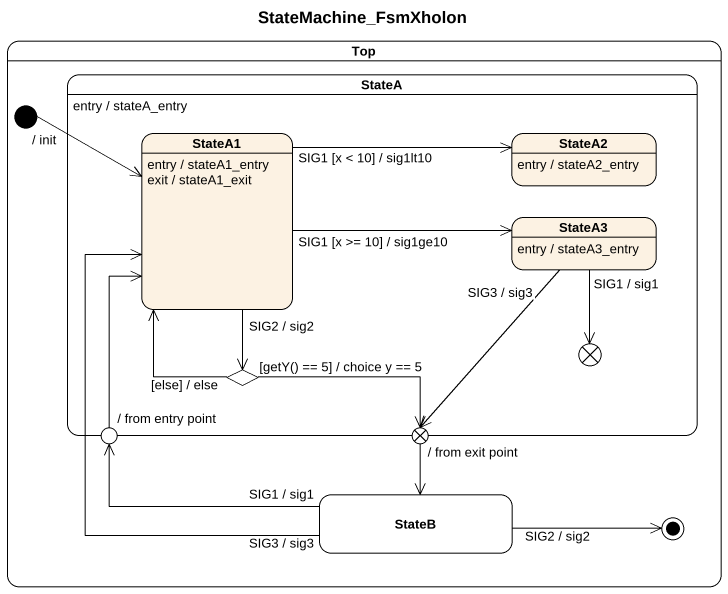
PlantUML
@startuml
title StateMachine_FsmXholon
hide empty description
state "Top" as Top_ {
  state StateA #FFFFFF {
    state StateA1
    StateA1 : entry / stateA1_entry
    StateA1 : exit / stateA1_exit
    state StateA2
    StateA2 : entry / stateA2_entry
    state StateA3
    StateA3 : entry / stateA3_entry
    state flowfinal1 <<end>>
    state choice1 <<choice>>
  }
  StateA : entry / stateA_entry
  state initial1 <<start>>
  state entry1 <<entryPoint>>
  state exit1 <<exitPoint>>
  state StateB #FFFFFF
  StateB -right-> [*] : SIG2 / sig2
}
initial1 -right-> StateA1 : / init
StateA1 -right-> StateA2 : SIG1 [x < 10] / sig1lt10
StateA1 -right-> StateA3 : SIG1 [x >= 10] / sig1ge10
StateA1 --> choice1 : SIG2 / sig2
StateA3 --> flowfinal1 : SIG1 / sig1
StateA3 --> exit1 : SIG3 / sig3
choice1 -up-> StateA1 : [else] / else
choice1 -right-> exit1 : [getY() == 5] / choice y == 5
entry1 -up-> StateA1 : / from entry point
exit1 --> StateB : / from exit point
StateB -up-> StateA1 : SIG3 / sig3
StateB -left-> entry1 : SIG1 / sig1
@enduml
